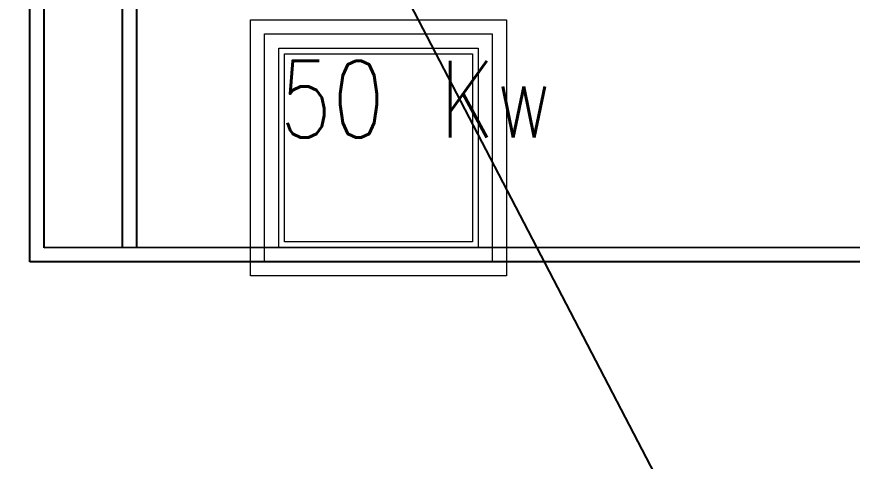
# Model space of a CAD drawing. Extents: x 225000 to 2157367, y 208400 to 840900.
# Drawn here: x 506655 to 509590, y 392101 to 393663 of the extents above; entities that cross this region are included whole.
import ezdxf

# ---------------------------------------------------------------- set-up
doc = ezdxf.new("R2010")
doc.units = 0
doc.header["$LTSCALE"] = 10
doc.layers.add('Data Center Layout_L20$0$ARC', color=252, linetype='Continuous', lineweight=0)
doc.layers.add('XFDP20-DC-PH1$0$A-W-P3 (PH1)', color=2, linetype='Continuous')
doc.styles.add('XFM2Q20-DC$0$XOL30-HVAC-EQ-L194205$0$Standard', font='txt.shx', dxfattribs={"width": 0.8, "bigfont": 'chineset.shx'})

# ---------------------------------------------------------------- blocks, each defined once
blk = doc.blocks.new('Data Center Layout_L20')
blk.add_line((511425.59, 187202.31), (498925.59, 211202.31))
at = {"layer": 'Data Center Layout_L20$0$ARC'}
for points in [[(508375.59, 193652.31), (508375.59, 192752.31), (507475.59, 192752.31), (507475.59, 193652.31)], [(507525.59, 193602.31), (508325.59, 193602.31), (508325.59, 192802.31), (507525.59, 192802.31)], [(507575.59, 192852.31), (507575.59, 193552.31), (508275.59, 193552.31), (508275.59, 192852.31)], [(507595.59, 193532.31), (508255.59, 193532.31), (508255.59, 192872.31), (507595.59, 192872.31)]]:
    blk.add_lwpolyline(points, close=True, dxfattribs=at)
blk = doc.blocks.new('XFDP20-DC-PH1')
at = {"layer": 'XFDP20-DC-PH1$0$A-W-P3 (PH1)'}
for p, q in [((506700.6, 192801.3, 0), (506700.6, 196150.5, 0)), ((506750.6, 192851.3, 0), (506750.6, 196150.5, 0)), ((507025.6, 194102.3), (507025.6, 192851.4)), ((507075.6, 194102.3), (507075.6, 192851.4)), ((510625.6, 192852.3, 0), (506750.6, 192851.3, 0)), ((510675.6, 192802.3, 0), (506700.6, 192801.3, 0))]:
    blk.add_line(p, q, dxfattribs=at)
blk = doc.blocks.new('XFM2Q20-DC')
at = {"color": 53, "style": 'XFM2Q20-DC$0$XOL30-HVAC-EQ-L194205$0$Standard', "width": 0.8}
blk.add_text('50 Kw', height=269.57, dxfattribs=at).set_placement((507578.2, 193238.4, 0))

msp = doc.modelspace()

# ---------------------------------------------------------------- block references
for name in ['Data Center Layout_L20', 'XFDP20-DC-PH1', 'XFM2Q20-DC']:
    msp.add_blockref(name, (0, 200000))

doc.saveas('drawing.dxf')
